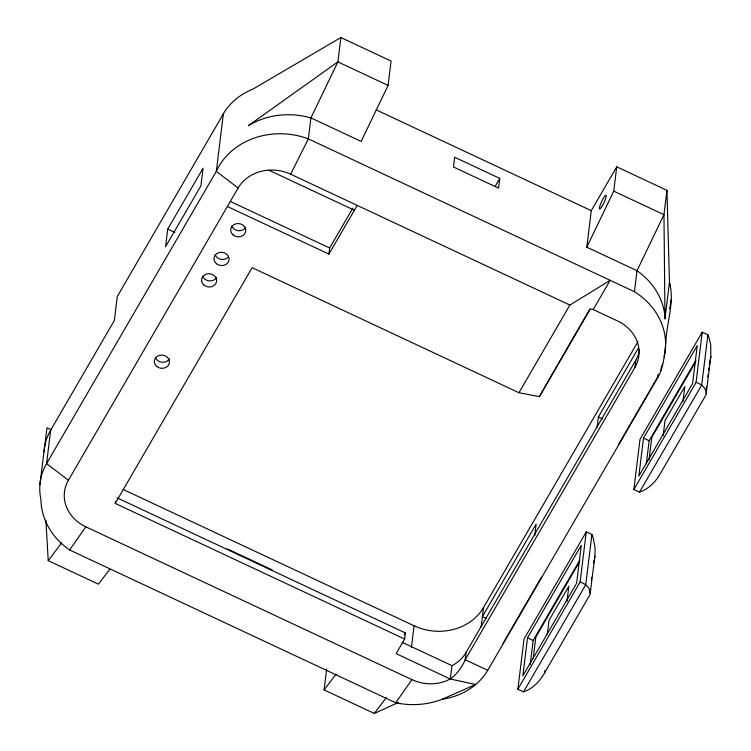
<?xml version="1.0" encoding="UTF-8"?>
<svg xmlns="http://www.w3.org/2000/svg" width="751" height="751" viewBox="0 0 751 751"><rect width="100%" height="100%" fill="white"/><g stroke="black" fill="none" stroke-linecap="round" stroke-linejoin="round"><path stroke-width="1.13" d="M340.87 37.55L337.884 61.882L248.337 125.68A71.955 62.934 7 0 1 310.933 117.888L361.147 141.423L388.098 85.417L391.083 61.075L340.87 37.55L252.815 89.172A64.483 56.4 7 0 0 223.366 113.842L117.287 296.495L114.34 320.527L50.692 430.116A64.483 56.4 7 0 0 44.027 451.182L44.027 451.783L46.975 427.751L51.162 429.713M665.818 343.207C666.334 323.043 674.961 302.362 669.47 282.301L666.954 190.35L616.74 166.825L591.281 210.655L586.803 247.163L637.008 270.698A72.134 63.084 7 0 1 664.579 313.355L664.992 318.809L669.47 282.301L669.817 285.746M594.867 556.303L595.139 548.53L593.168 537.725L591.91 534.515L586.268 531.877L524.038 639.026L517.871 689.221L523.513 691.868C532.806 688.723 539.978 681.213 544.653 672.793L590.042 594.52L594.867 556.303L594.407 559.26M710.84 356.612L710.765 345.075L709.151 338.025L707.883 334.815L702.241 332.177L640.012 439.326L633.853 489.521L639.486 492.168C648.78 489.023 655.961 481.513 660.627 473.092L706.024 394.819L710.84 356.612L709.31 364.46M39.925 484.648L44.027 451.182M50.692 430.116L46.581 463.583A64.483 56.4 7 0 0 40.911 499.396A71.955 62.934 7 0 0 69.618 549.967L395.693 702.776A73.213 64.032 7 0 0 442.339 699.181C460.673 696.628 478.199 686.452 487.746 670.314L657.463 378.072C663.33 368.197 664.325 356.669 665.536 345.507M442.339 699.181L475.665 684.48L450.318 679.035L396.143 653.652L404.629 639.045L115.222 503.423L115.476 501.396M167.726 229.083L165.558 246.722L200.911 185.844L203.08 168.196L167.726 229.083L174.908 232.444M223.366 113.842L216.307 171.341L46.581 463.583L68.397 480.246A39.193 34.283 7 0 0 85.839 526.827L411.914 679.636A39.193 34.283 7 0 0 446.526 680.819L451.032 678.538A45.745 43.511 -73.4 0 0 465.179 659.744L634.895 367.492L635.797 360.198A39.193 34.283 7 0 0 639.58 349.619M227.393 206.516L328.919 254.091L329.67 248.008L352.81 208.158M398.584 702.382L374.308 713.45L324.094 689.925L326.657 669.066M404.629 639.045L405.38 632.952L117.034 497.838M411.407 647.465L414.064 625.79A51.838 45.342 7 0 0 483.522 607.531L637.975 341.583M499.79 178.4L498.589 188.135L453.463 166.985L454.655 157.25L499.79 178.4L495.256 186.192M450.318 679.035L451.961 665.649L452.618 665.339A39.193 34.283 7 0 0 466.08 652.441L635.797 360.198M466.08 652.441L465.179 659.744L487.746 670.314M481.128 627.029L483.522 607.531M115.222 503.423L252.129 267.675L518.969 392.726L539.368 396.65L572.281 339.396M534.731 535.641L536.148 524.114L482.405 616.655L486.507 618.58M527.531 637.806L522.865 675.834L576.608 583.292L581.274 545.264L527.531 637.806L533.172 640.453L530.206 664.654M533.182 658.543L535.82 637.101L579.209 562.377M547.31 634.313L549.028 620.354L568.826 586.259L566.967 601.382M544.653 672.793L544.935 670.549M586.803 247.163L613.755 191.158L616.74 166.825M597.101 427.328L598.378 416.955L638.688 347.553M517.871 689.221L580.101 582.072L586.268 531.877M591.91 534.515L585.742 584.71L523.513 691.868M589.882 592.257L590.164 590.004M591.403 579.894L591.675 577.65M664.128 357.007A71.439 62.483 7 0 0 634.435 291.688L637.008 270.698L663.959 214.692L666.954 190.35M643.504 438.105L638.838 476.134L692.582 383.592L697.257 345.563L643.504 438.105L649.146 440.753L646.32 463.799M657.463 378.072L657.726 375.941M658.327 374.214L658.054 376.467L618.448 444.658M649.024 459.969L651.793 437.401L695.773 361.672M661.03 370.45L661.415 367.248M662.513 364.226L661.171 368.337M663.142 435.777L665.001 420.654L684.799 386.558L682.941 401.682M633.853 489.521L696.083 382.372L702.241 332.177M707.883 334.815L701.725 385.01L639.486 492.168M706.278 389.187L706.55 386.934M707.789 376.824L708.071 374.58M708.615 370.083L708.897 367.83M670.192 305.76L671.187 299.508M593.562 563.184L594.257 560.246M669.385 308.849L670.033 306.802M68.397 480.246L238.123 187.994A39.193 34.283 7 0 1 265.723 170.449L270.801 170.045A39.193 34.283 7 0 1 290.637 174.194L308.351 138.879L310.933 117.888L337.884 61.882L388.098 85.417M328.919 254.091L357.204 205.389M518.969 392.726L569.887 305.047L610.178 280.32L593.206 309.543L590.286 308.98L539.368 396.65M572.844 338.419L589.798 309.224M404.245 634.905L405.38 632.952M503.057 643.354L541.499 577.162M533.172 640.453L579.913 559.974M649.146 440.753L695.886 360.283M69.618 549.967L85.839 526.827M395.693 702.776L411.914 679.636M109.712 569.277L98.437 584.175L48.233 560.65L61.62 542.954M324.094 689.925L336.082 674.088M374.308 713.45L386.286 697.613M613.755 191.158L663.959 214.692L664.992 318.809M376.223 109.881L591.281 210.655M634.435 291.688L308.351 138.879A71.092 62.173 7 0 0 216.307 171.341L238.123 187.994M593.206 309.543L617.463 320.912A39.193 34.283 7 0 1 634.895 367.492M290.637 174.194L569.887 305.047M268.886 170.195L354.378 210.252M696.083 382.372C701.087 383.799 706.287 387.976 706.297 393.618M230.407 201.493L329.67 248.008M598.378 416.955L602.48 418.88M580.101 582.072C585.113 583.499 590.314 587.676 590.324 593.309M123.042 489.417L414.064 625.79M227.234 548.859L272.36 570.009M402.038 642.255L451.961 665.649M45.895 520.105L48.233 560.65M169.388 358.79A7.585 6.637 7 0 1 162.066 362.226A7.585 6.637 7 0 1 155.429 357.504M216.626 277.448A7.585 6.637 7 0 1 209.304 280.883A7.585 6.637 7 0 1 202.667 276.161M227.957 257.415A7.585 6.637 7 0 1 215.115 254.73M245.755 227.281A7.585 6.637 7 0 1 238.442 230.717A7.585 6.637 7 0 1 231.806 225.995M156.837 366.526A7.585 6.637 7 0 0 169.285 363.249A7.585 6.637 7 0 0 159.484 355.317A7.585 6.637 7 0 0 156.837 366.526M601.513 207.107A7.585 1.286 -64.9 0 0 606.217 195.476A7.585 1.286 -64.9 0 0 600.734 203.615A7.585 1.286 -64.9 0 0 601.513 207.107M204.075 285.183A7.585 6.637 7 0 0 216.523 281.907A7.585 6.637 7 0 0 206.722 273.984A7.585 6.637 7 0 0 204.075 285.183M233.214 235.016A7.585 6.637 7 0 0 245.661 231.74A7.585 6.637 7 0 0 235.852 223.807A7.585 6.637 7 0 0 233.214 235.016M216.523 263.751A7.585 6.637 7 0 0 228.971 260.475A7.585 6.637 7 0 0 219.161 252.552A7.585 6.637 7 0 0 216.523 263.751"/></g></svg>
